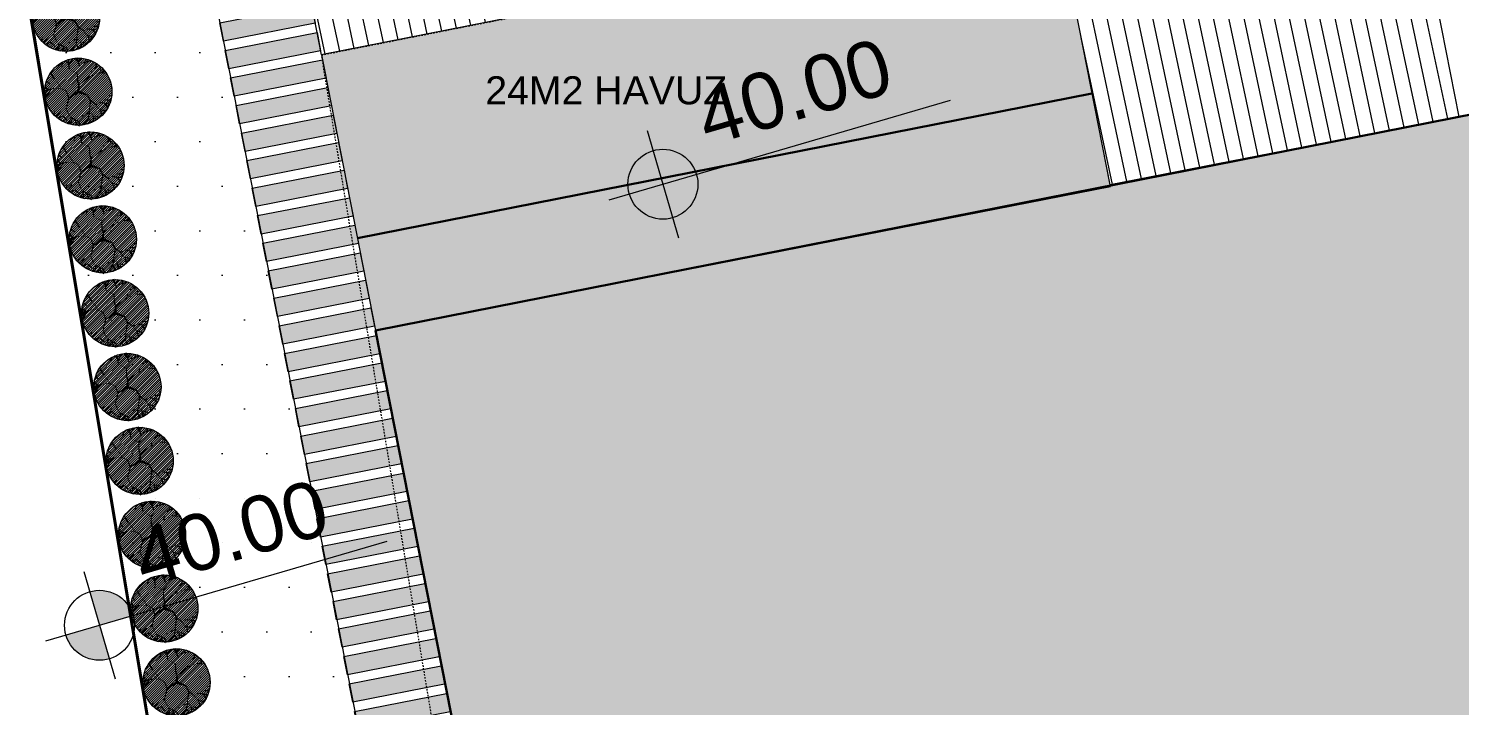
# Model space of a CAD drawing. Header units: millimetres. Extents: x 694231 to 734331, y 4486031 to 4541543.
# Drawn here: x 716252 to 717781, y 4490361 to 4491085 of the extents above; entities that cross this region are included whole.
import ezdxf
from ezdxf.enums import TextEntityAlignment as Align

# ---------------------------------------------------------------- set-up
doc = ezdxf.new("R2010")
doc.units = ezdxf.units.MM
doc.linetypes.add('AI-Linetype-22', pattern=[3.2004, 1.6002, -1.6002])
doc.linetypes.add('HIDDEN', pattern=[0.375, 0.25, -0.125])
doc.layers.add('_P2_D_4_T', color=7, linetype='Continuous', lineweight=20, true_color=0xf3e03b)
doc.layers.add('_P2_D_5_T', color=7, linetype='Continuous', lineweight=20, true_color=0x51565c)
for name, color, linetype, lineweight in [('_P2_D_4_Ç', 7, 'Continuous', 20), ('_P3_S_Duvar_Ç', 7, 'Continuous', 30), ('_P6_BT_Yesil_T', 87, 'Continuous', 5), ('A-merdiven betonarme', 41, 'HIDDEN', 9), ('BS_09_AĞAÇ', 3, 'Continuous', 0), ('DERE_TARAMA', 152, 'Continuous', 0), ('VAZİYET PLANI KOT SEMBOL BS(M)', 2, 'Continuous', 18), ('VAZİYET PLANI KOT YAZI BS(M)', 1, 'Continuous', 18)]:
    doc.layers.add(name, color=color, linetype=linetype, lineweight=lineweight)
doc.styles.add('on02.0mm-Arial', font='arial.ttf', dxfattribs={"height": 2})
doc.styles.get("Standard").update_dxf_attribs({"font": 'arial.ttf'})

# ---------------------------------------------------------------- blocks, each defined once
blk = doc.blocks.new('*U2')
at = {"layer": 'VAZİYET PLANI KOT SEMBOL BS(M)', "extrusion": (-3.94233e-09, -3.15733e-08, 1)}
h = blk.add_hatch(color=5, dxfattribs=at)
h.dxf.hatch_style = 1
h.paths.add_polyline_path([(0, 7.75), (0, 0), (7.75, 0, 0.414214)])
h.paths.add_polyline_path([(0, 0), (-7.75, 0, 0.414214), (0, -7.75)])
at = {"layer": 'VAZİYET PLANI KOT SEMBOL BS(M)', "color": 5, "extrusion": (-3.94233e-09, -3.15733e-08, 1)}
blk.add_line((12.41, 0, 0), (66.39, 0, 0), dxfattribs=at)
for points in [[(0, 12.4), (0, -12.4)], [(-12.4, 0), (12.4, 0)]]:
    blk.add_lwpolyline(points, dxfattribs=at)
blk.add_circle((0, 0), 7.75, dxfattribs=at)
at = {"layer": 'VAZİYET PLANI KOT YAZI BS(M)', "extrusion": (-3.94233e-09, -3.15733e-08, 1), "style": 'on02.0mm-Arial'}
for tag, p in [('BDK', (11.82, 1.55)), ('TZK', (11.82, -18.37))]:
    blk.add_attdef(tag, text='', height=12.5, dxfattribs=at).set_placement(p, align=Align.BOTTOM_LEFT)
blk = doc.blocks.new('bina')
at = {"lineweight": 80, "true_color": 0x904637}
h = blk.add_hatch(color=17, dxfattribs=at)
h.dxf.hatch_style = 1
h.paths.add_polyline_path([(699880.7, 4501698.9), (699733.7, 4502444.4), (698556.4, 4502212.3), (698703.1, 4501468), (699880.5, 4501700.1)])
h.paths.add_polyline_path([(699824.4, 4501984.4), (699880.4, 4501700.2), (699880.4, 4501700.2)], flags=17)
at = {"color": 7, "lineweight": 30}
blk.add_lwpolyline([(699880.7, 4501698.9), (699733.7, 4502444.4), (698556.4, 4502212.3), (698703.1, 4501468), (699880.5, 4501700.1)], close=True, dxfattribs=at)
blk = doc.blocks.new('QuercusRubra')
at = {"layer": 'BS_09_AĞAÇ', "ltscale": 0.1, "true_color": 0x64815a}
h = blk.add_hatch(dxfattribs=at)
h.set_pattern_fill('ANSI31', color=77, scale=0.030992, angle=322.61194)
h.set_pattern_definition([(7.611940797, (-1785412.38719, -1842232.42255), (-0.013034216255, 0.0975318525524), [])])
edge = h.paths.add_edge_path()
edge.add_arc((0, 0), 2, 322.61194, 682.61194)
at = {"layer": 'BS_09_AĞAÇ', "color": 36}
for points in [[(0, 0, 0.167, 0.0834, 0), (-0.666, 0.048, 0.0834, 0.05, 0), (-0.548, 0.472, 0.05, 0.0334, 0), (-0.704, 0.784, 0.0334, 0.0334, 0), (-0.666, 1.029, 0.05, 0, 0), (-0.673, 1.395, 0, 0, 0), (-0.927, 1.767, 0, 0, 0)], [(0, 0, 0.167, 0.0834, 0), (0.264, 0.293, 0.0834, 0.0834, 0), (0.353, 0.539, 0.0834, 0.05, 0), (0.614, 0.904, 0.05, 0, 0), (0.398, 1.402, 0, 0, 0), (0.13, 1.796, 0, 0, 0), (0.099, 1.961, 0, 0, 0)], [(-0.666, 0.048, 0.0834, 0.05, 0), (-1.181, -0.355, 0.05, 0, 0), (-1.407, -0.344, 0, 0, 0), (-1.746, -0.106, 0, 0, 0), (-1.984, 0.144, 0, 0, 0)], [(0, 0, 0.167, 0.0834, 0), (0.308, -0.481, 0.0834, 0.0834, 0), (0.257, -0.853, 0.0834, 0.05, 0), (0.36, -1.248, 0.05, 0, 0), (0.986, -1.389, 0, 0, 0), (1.648, -1.188, 0, 0, 0)], [(0.279, 0.293, 0.0834, 0.05, 0), (1.022, 0.315, 0.05, 0, 0), (1.551, 0.554, 0, 0, 0), (1.789, 0.806, 0, 0, 0)]]:
    blk.add_lwpolyline(points, format="xyseb", dxfattribs=at)
at = {"layer": 'BS_09_AĞAÇ', "color": 116}
for points in [[(-0.673, 1.417), (-0.622, 1.916)], [(0.13, 1.789), (0.301, 1.938)], [(0.405, 1.402), (0.681, 1.886)], [(0.569, 1.693), (0.509, 1.938)], [(0.524, 1.611), (0.948, 1.76)], [(1.075, 1.402), (1.067, 1.707)], [(-1.485, 1.008), (-1.775, 0.911)], [(-1.5, 1.015), (-1.686, 1.06)], [(-1.426, 1.187), (-1.656, 1.112)], [(-1.046, 1.029), (-1.567, 1.246)], [(-1.217, 1.089), (-1.493, 1.015)], [(-1.322, 1.149), (-1.433, 1.41)], [(-1.373, 1.298), (-1.337, 1.506)], [(-1.083, 1.41), (-1.121, 1.648)], [(0.978, 1.12), (1.172, 1.655)], [(1.089, 1.402), (1.365, 1.477)], [(1.201, 1.223), (1.752, 1)], [(1.454, 1.112), (1.551, 1.276)], [(1.551, 0.554), (1.945, 0.487)], [(1.655, 0.174), (2.005, -0.138)], [(1.737, 0.516), (1.886, 0.703)], [(1.819, 0.241), (2.005, 0.152)], [(1.849, 0.018), (2.012, 0.085)], [(-1.813, -0.071), (-1.995, -0.173)], [(-1.565, -0.253), (-1.984, -0.344)], [(-1.567, -0.956), (-1.612, -0.615), (-1.962, -0.481)], [(-1.775, -0.563), (-1.91, -0.615)], [(-1.723, -0.867), (-1.805, -0.882)], [(-1.463, -1.054), (-1.671, -1.136)], [(-1.283, -0.932), (-1.44, -1.171), (-1.565, -1.215)], [(-1.232, -1.344), (-1.5, -1.351)], [(-1.181, -1.225), (-1.306, -1.522)], [(-1.283, -0.956), (-1.079, -1.397), (-1.112, -1.679)], [(-1.255, -1.418), (-1.181, -1.649)], [(-0.235, -1.373), (-0.503, -1.612), (-1.031, -1.723)], [(-0.778, -1.671), (-0.764, -1.835)], [(-0.503, -1.612), (-0.466, -1.962)], [(-0.168, -1.634), (-0.354, -1.953)], [(0.36, -1.701), (0.233, -1.999)], [(0.368, -1.582), (0.607, -1.91)], [(0.681, -1.337), (1.06, -1.716)], [(0.844, -1.5), (0.806, -1.85)], [(0.993, -1.381), (1.268, -1.582)], [(1.321, -1.292), (1.417, -1.404)], [(-0.481, -1.776), (-0.608, -1.888)], [(-0.242, -1.768), (-0.101, -1.984)], [(-0.101, -1.73), (0.07, -1.969)]]:
    blk.add_lwpolyline(points, dxfattribs=at)
for points in [[(-0.704, 0.784, 0.05, 0, 0), (-1.039, 1.045, 0, 0, 0), (-1.09, 1.395, 0, 0, 0), (-1.21, 1.611, 0, 0, 0)], [(0.621, 0.911, 0.05, 0, 0), (1, 0.971, 0, 0, 0), (0.978, 1.112, 0, 0, 0), (1.439, 1.388, 0, 0, 0)], [(1.031, 0.308, 0.05, 0, 0), (1.648, 0.166, 0, 0, 0), (1.975, 0.375, 0, 0, 0)], [(0.257, -0.867, 0.0834, 0.05, 0), (-0.242, -1.366, 0.05, 0, 0), (-1.188, -1.225, 0, 0, 0), (-1.879, -0.756, 0, 0, 0)], [(-1.181, -0.344, 0.05, 0.05, 0), (-1.27, -0.683, 0.05, 0, 0), (-1.283, -0.932, 0, 0, 0), (-1.724, -1.034, 0, 0, 0)], [(-0.235, -1.373, 0.05, 0, 0), (-0.116, -1.738, 0, 0, 0), (-0.242, -1.962, 0, 0, 0)], [(0.353, -1.255, 0.05, 0, 0), (0.375, -1.984, 0, 0, 0)]]:
    blk.add_lwpolyline(points, format="xyseb", dxfattribs=at)
at = {"layer": 'BS_09_AĞAÇ'}
blk.add_circle((0, 0), 2, dxfattribs=at)

msp = doc.modelspace()

# ---------------------------------------------------------------- hatches: boundary and pattern name
at = {"layer": '_P2_D_4_T', "lineweight": 40, "true_color": 0x5d6970}
h = msp.add_hatch(color=251, dxfattribs=at)
h.dxf.hatch_style = 1
h.paths.add_polyline_path([(716554.8, 4491110.1), (716558.7, 4491090.5), (716460.5, 4491071.3), (716456.7, 4491090.9)])
h = msp.add_hatch(color=251, dxfattribs=at)
h.dxf.hatch_style = 1
h.paths.add_polyline_path([(716560.6, 4491080.7), (716564.4, 4491061), (716466.3, 4491041.8), (716462.5, 4491061.5)])
h = msp.add_hatch(color=251, dxfattribs=at)
h.dxf.hatch_style = 1
h.paths.add_polyline_path([(716566.4, 4491051.2), (716570.2, 4491031.6), (716472.1, 4491012.4), (716468.2, 4491032)])
h = msp.add_hatch(color=251, dxfattribs=at)
h.dxf.hatch_style = 1
h.paths.add_polyline_path([(716572.1, 4491021.8), (716576, 4491002.1), (716477.8, 4490982.9), (716474, 4491002.6)])
h = msp.add_hatch(color=251, dxfattribs=at)
h.dxf.hatch_style = 1
h.paths.add_polyline_path([(716577.9, 4490992.3), (716581.7, 4490972.7), (716483.6, 4490953.5), (716479.7, 4490973.1)])
h = msp.add_hatch(color=251, dxfattribs=at)
h.dxf.hatch_style = 1
h.paths.add_polyline_path([(716583.6, 4490962.9), (716587.5, 4490943.3), (716489.3, 4490924.1), (716485.5, 4490943.7)])
h = msp.add_hatch(color=251, dxfattribs=at)
h.dxf.hatch_style = 1
h.paths.add_polyline_path([(716589.4, 4490933.5), (716593.2, 4490913.8), (716495.1, 4490894.6), (716491.3, 4490914.2)])
h = msp.add_hatch(color=251, dxfattribs=at)
h.dxf.hatch_style = 1
h.paths.add_polyline_path([(716595.2, 4490904), (716599, 4490884.4), (716500.9, 4490865.2), (716497, 4490884.8)])
h = msp.add_hatch(color=251, dxfattribs=at)
h.dxf.hatch_style = 1
h.paths.add_polyline_path([(716600.9, 4490874.6), (716604.8, 4490854.9), (716506.6, 4490835.7), (716502.8, 4490855.4)])
h = msp.add_hatch(color=251, dxfattribs=at)
h.dxf.hatch_style = 1
h.paths.add_polyline_path([(716606.7, 4490845.1), (716610.5, 4490825.5), (716512.4, 4490806.3), (716508.5, 4490825.9)])
h = msp.add_hatch(color=251, dxfattribs=at)
h.dxf.hatch_style = 1
h.paths.add_polyline_path([(716612.4, 4490815.7), (716616.3, 4490796.1), (716518.2, 4490776.9), (716514.3, 4490796.5)])
h = msp.add_hatch(color=251, dxfattribs=at)
h.dxf.hatch_style = 1
h.paths.add_polyline_path([(716618.2, 4490786.2), (716622.1, 4490766.6), (716523.9, 4490747.4), (716520.1, 4490767)])
h = msp.add_hatch(color=251, dxfattribs=at)
h.dxf.hatch_style = 1
h.paths.add_polyline_path([(716624, 4490756.8), (716627.8, 4490737.2), (716529.7, 4490718), (716525.8, 4490737.6)])
h = msp.add_hatch(color=251, dxfattribs=at)
h.dxf.hatch_style = 1
h.paths.add_polyline_path([(716629.7, 4490727.4), (716633.6, 4490707.7), (716535.4, 4490688.5), (716531.6, 4490708.2)])
h = msp.add_hatch(color=251, dxfattribs=at)
h.dxf.hatch_style = 1
h.paths.add_polyline_path([(716635.5, 4490697.9), (716639.3, 4490678.3), (716541.2, 4490659.1), (716537.4, 4490678.7)])
h = msp.add_hatch(color=251, dxfattribs=at)
h.dxf.hatch_style = 1
h.paths.add_polyline_path([(716641.3, 4490668.5), (716645.1, 4490648.8), (716547, 4490629.6), (716543.1, 4490649.3)])
h = msp.add_hatch(color=251, dxfattribs=at)
h.dxf.hatch_style = 1
h.paths.add_polyline_path([(716647, 4490639), (716650.9, 4490619.4), (716552.7, 4490600.2), (716548.9, 4490619.8)])
h = msp.add_hatch(color=251, dxfattribs=at)
h.dxf.hatch_style = 1
h.paths.add_polyline_path([(716652.8, 4490609.6), (716656.6, 4490590), (716558.5, 4490570.8), (716554.6, 4490590.4)])
h = msp.add_hatch(color=251, dxfattribs=at)
h.dxf.hatch_style = 1
h.paths.add_polyline_path([(716658.5, 4490580.2), (716662.4, 4490560.5), (716564.2, 4490541.3), (716560.4, 4490560.9)])
h = msp.add_hatch(color=251, dxfattribs=at)
h.dxf.hatch_style = 1
h.paths.add_polyline_path([(716664.3, 4490550.7), (716668.1, 4490531.1), (716570, 4490511.9), (716566.2, 4490531.5)])
h = msp.add_hatch(color=251, dxfattribs=at)
h.dxf.hatch_style = 1
h.paths.add_polyline_path([(716670.1, 4490521.3), (716673.9, 4490501.6), (716575.8, 4490482.4), (716571.9, 4490502.1)])
h = msp.add_hatch(color=251, dxfattribs=at)
h.dxf.hatch_style = 1
h.paths.add_polyline_path([(716675.8, 4490491.8), (716679.7, 4490472.2), (716581.5, 4490453), (716577.7, 4490472.6)])
h = msp.add_hatch(color=251, dxfattribs=at)
h.dxf.hatch_style = 1
h.paths.add_polyline_path([(716681.6, 4490462.4), (716685.4, 4490442.8), (716587.3, 4490423.6), (716583.4, 4490443.2)])
h = msp.add_hatch(color=251, dxfattribs=at)
h.dxf.hatch_style = 1
h.paths.add_polyline_path([(716687.3, 4490432.9), (716691.2, 4490413.3), (716593, 4490394.1), (716589.2, 4490413.7)])
h = msp.add_hatch(color=251, dxfattribs=at)
h.dxf.hatch_style = 1
h.paths.add_polyline_path([(716693.1, 4490403.5), (716696.9, 4490383.9), (716598.8, 4490364.7), (716595, 4490384.3)])
h = msp.add_hatch(color=251, dxfattribs=at)
h.dxf.hatch_style = 1
h.paths.add_polyline_path([(716698.9, 4490374.1), (716702.7, 4490354.4), (716604.6, 4490335.2), (716600.7, 4490354.9)])
at = {"layer": '_P2_D_5_T', "lineweight": 0, "true_color": 0x89693e}
h = msp.add_hatch(dxfattribs=at)
h.set_pattern_fill('ANSI31', color=47, scale=5, angle=57)
h.set_pattern_definition([(102, (19867.664, -10982.78), (-15.52809316, -3.30059809), [])])
h.paths.add_polyline_path([(716530.7, 4491234.4), (717687.9, 4491460.9), (717780.6, 4490990.5), (717407.8, 4490917.6), (717350.3, 4491211.5), (716565.5, 4491056.7)])
at = {"layer": '_P6_BT_Yesil_T'}
h = msp.add_hatch(dxfattribs=at)
h.set_pattern_fill('DOTS', color=256, scale=30)
h.set_pattern_definition([(0, (19848.26, -10884.465), (23.8125, 47.625), [0, -47.625])])
h.paths.add_polyline_path([(716237.7, 4491197.7), (716428.5, 4491235), (716891.8, 4488869.9), (716633.7, 4488818.5)])
at = {"layer": 'DERE_TARAMA'}
h = msp.add_hatch(color=133, dxfattribs=at)
h.dxf.hatch_style = 1
h.paths.add_polyline_path([(716565.5, 4491056.7), (716623.1, 4490762.2), (717408.2, 4490915.9), (717350.3, 4491211.5), (716565, 4491056.6)])

# ---------------------------------------------------------------- linework, layer by layer
at = {"color": 1, "lineweight": 40}
msp.add_lwpolyline([(720509.2, 4489055.8), (720012, 4492042.6), (716221.5, 4491295.2), (716715.8, 4488325.7)], close=True, dxfattribs=at)
at = {"color": 1, "lineweight": 30}
msp.add_lwpolyline([(717431, 4491533.7), (716221.5, 4491295.2), (716715.8, 4488325.7), (718506.2, 4488670.3)], dxfattribs=at)
at = {"layer": '_P2_D_4_Ç'}
for points in [[(716554.8, 4491110.1), (716558.7, 4491090.5), (716460.5, 4491071.3), (716456.7, 4491090.9), (716554.8, 4491110.1)], [(716560.6, 4491080.7), (716564.4, 4491061), (716466.3, 4491041.8), (716462.5, 4491061.5), (716560.6, 4491080.7)], [(716566.4, 4491051.2), (716570.2, 4491031.6), (716472.1, 4491012.4), (716468.2, 4491032), (716566.4, 4491051.2)], [(716572.1, 4491021.8), (716576, 4491002.1), (716477.8, 4490982.9), (716474, 4491002.6), (716572.1, 4491021.8)], [(716577.9, 4490992.3), (716581.7, 4490972.7), (716483.6, 4490953.5), (716479.7, 4490973.1), (716577.9, 4490992.3)], [(716583.6, 4490962.9), (716587.5, 4490943.3), (716489.3, 4490924.1), (716485.5, 4490943.7), (716583.6, 4490962.9)], [(716589.4, 4490933.5), (716593.2, 4490913.8), (716495.1, 4490894.6), (716491.3, 4490914.2), (716589.4, 4490933.5)], [(716595.2, 4490904), (716599, 4490884.4), (716500.9, 4490865.2), (716497, 4490884.8), (716595.2, 4490904)], [(716600.9, 4490874.6), (716604.8, 4490854.9), (716506.6, 4490835.7), (716502.8, 4490855.4), (716600.9, 4490874.6)], [(716606.7, 4490845.1), (716610.5, 4490825.5), (716512.4, 4490806.3), (716508.5, 4490825.9), (716606.7, 4490845.1)], [(716612.4, 4490815.7), (716616.3, 4490796.1), (716518.2, 4490776.9), (716514.3, 4490796.5), (716612.4, 4490815.7)], [(716618.2, 4490786.2), (716622.1, 4490766.6), (716523.9, 4490747.4), (716520.1, 4490767), (716618.2, 4490786.2)], [(716624, 4490756.8), (716627.8, 4490737.2), (716529.7, 4490718), (716525.8, 4490737.6), (716624, 4490756.8)], [(716629.7, 4490727.4), (716633.6, 4490707.7), (716535.4, 4490688.5), (716531.6, 4490708.2), (716629.7, 4490727.4)], [(716635.5, 4490697.9), (716639.3, 4490678.3), (716541.2, 4490659.1), (716537.4, 4490678.7), (716635.5, 4490697.9)], [(716641.3, 4490668.5), (716645.1, 4490648.8), (716547, 4490629.6), (716543.1, 4490649.3), (716641.3, 4490668.5)], [(716647, 4490639), (716650.9, 4490619.4), (716552.7, 4490600.2), (716548.9, 4490619.8), (716647, 4490639)], [(716652.8, 4490609.6), (716656.6, 4490590), (716558.5, 4490570.8), (716554.6, 4490590.4), (716652.8, 4490609.6)], [(716658.5, 4490580.2), (716662.4, 4490560.5), (716564.2, 4490541.3), (716560.4, 4490560.9), (716658.5, 4490580.2)], [(716664.3, 4490550.7), (716668.1, 4490531.1), (716570, 4490511.9), (716566.2, 4490531.5), (716664.3, 4490550.7)], [(716670.1, 4490521.3), (716673.9, 4490501.6), (716575.8, 4490482.4), (716571.9, 4490502.1), (716670.1, 4490521.3)], [(716675.8, 4490491.8), (716679.7, 4490472.2), (716581.5, 4490453), (716577.7, 4490472.6), (716675.8, 4490491.8)], [(716681.6, 4490462.4), (716685.4, 4490442.8), (716587.3, 4490423.6), (716583.4, 4490443.2), (716681.6, 4490462.4)], [(716687.3, 4490432.9), (716691.2, 4490413.3), (716593, 4490394.1), (716589.2, 4490413.7), (716687.3, 4490432.9)], [(716693.1, 4490403.5), (716696.9, 4490383.9), (716598.8, 4490364.7), (716595, 4490384.3), (716693.1, 4490403.5)], [(716698.9, 4490374.1), (716702.7, 4490354.4), (716604.6, 4490335.2), (716600.7, 4490354.9), (716698.9, 4490374.1)]]:
    msp.add_lwpolyline(points, close=True, dxfattribs=at)
at = {"layer": '_P2_D_5_T', "color": 47, "lineweight": 0}
msp.add_lwpolyline([(716530.7, 4491234.4), (717687.9, 4491460.9), (717780.6, 4490990.5), (717407.8, 4490917.6), (717350.3, 4491211.5), (716565.5, 4491056.7)], close=True, dxfattribs=at)
at = {"layer": '_P3_S_Duvar_Ç', "color": 240, "lineweight": 30, "true_color": 0xed1f24}
for points in [[(716221.5, 4491295.2), (716617.2, 4488917.8)], [(716237.7, 4491197.7), (716715.8, 4488325.7)], [(716603.7, 4490860.6), (717388.5, 4491015.4)]]:
    msp.add_lwpolyline(points, dxfattribs=at)
at = {"layer": '_P6_BT_Yesil_T'}
msp.add_lwpolyline([(716237.7, 4491197.7), (716428.5, 4491235), (716891.8, 4488871.2), (716635.6, 4488819.3), (716620.6, 4488897.1)], close=True, dxfattribs=at)
at = {"layer": 'A-merdiven betonarme', "color": 4, "linetype": 'AI-Linetype-22'}
msp.add_lwpolyline([(716565.3, 4491056.5), (719766.8, 4491688.4), (720131.1, 4489500), (716929.6, 4488868.4), (716565.3, 4491056.5)], dxfattribs=at)
at = {"layer": 'DERE_TARAMA', "color": 133}
msp.add_lwpolyline([(716565.5, 4491056.7), (716623.1, 4490762.2), (717408.2, 4490915.9), (717350.3, 4491211.5), (716565, 4491056.6)], close=True, dxfattribs=at)

# ---------------------------------------------------------------- block references
at = {"layer": '_P3_S_Duvar_Ç', "color": 240, "lineweight": 30, "true_color": 0xed1f24, "xscale": -1, "rotation": 202.308640764834}
msp.add_blockref('bina', (-1638521.7, 8390081.8), dxfattribs=at)
at = {"layer": 'BS_09_AĞAÇ', "xscale": 17.92589165543928, "yscale": 17.92589165543928, "zscale": 17.92589165543928, "rotation": 37.38805920295558}
for p in [(716292.3, 4491096.2), (716305.5, 4491017.3), (716318.6, 4490938.4), (716331.7, 4490859.5), (716344.9, 4490780.6), (716358, 4490701.7), (716371.1, 4490622.7), (716384.3, 4490543.8), (716397.4, 4490464.9), (716410.5, 4490386)]:
    msp.add_blockref('QuercusRubra', p, dxfattribs=at)
at = {"layer": 'VAZİYET PLANI KOT SEMBOL BS(M)', "extrusion": (-4.99228e-08, 1.83037e-08, 1)}
ref = msp.add_blockref('*U2', (716930.1, 4490918.4, 0), dxfattribs=dict(at, xscale=4.821428571428654, yscale=4.821428571428654, zscale=4.821428571428654, rotation=16.29144000276388))
ref.add_attrib('BDK', '40.00', dxfattribs={"layer": 'VAZİYET PLANI KOT YAZI BS(M)', "color": 6, "extrusion": (-4.48498e-08, -1.31077e-08, 1), "height": 60.27, "rotation": 16.2914, "style": 'on02.0mm-Arial'}).set_placement((716982.7, 4490941.6, -0.1), align=Align.BOTTOM_LEFT)
ref = msp.add_blockref('*U2', (716328.1, 4490447, 0), dxfattribs=dict(at, xscale=4.821428571428654, yscale=4.821428571428654, zscale=4.821428571428654, rotation=16.29144000276388))
ref.add_attrib('BDK', '40.00', dxfattribs={"layer": 'VAZİYET PLANI KOT YAZI BS(M)', "color": 6, "extrusion": (-4.48498e-08, -1.31077e-08, 1), "height": 60.27, "rotation": 16.2914, "style": 'on02.0mm-Arial'}).set_placement((716380.7, 4490470.1, -0.1), align=Align.BOTTOM_LEFT)

# ---------------------------------------------------------------- texts
at = {"layer": '_P3_S_Duvar_Ç', "color": 240, "lineweight": 30, "true_color": 0xed1f24, "insert": (716740.3, 4491033.8), "char_height": 30, "attachment_point": 1}
msp.add_mtext_dynamic_manual_height_columns('{\\C7;24M2 HAVUZ}', width=15506.701, gutter_width=250, heights=[0], dxfattribs=at)

doc.saveas('drawing.dxf')
